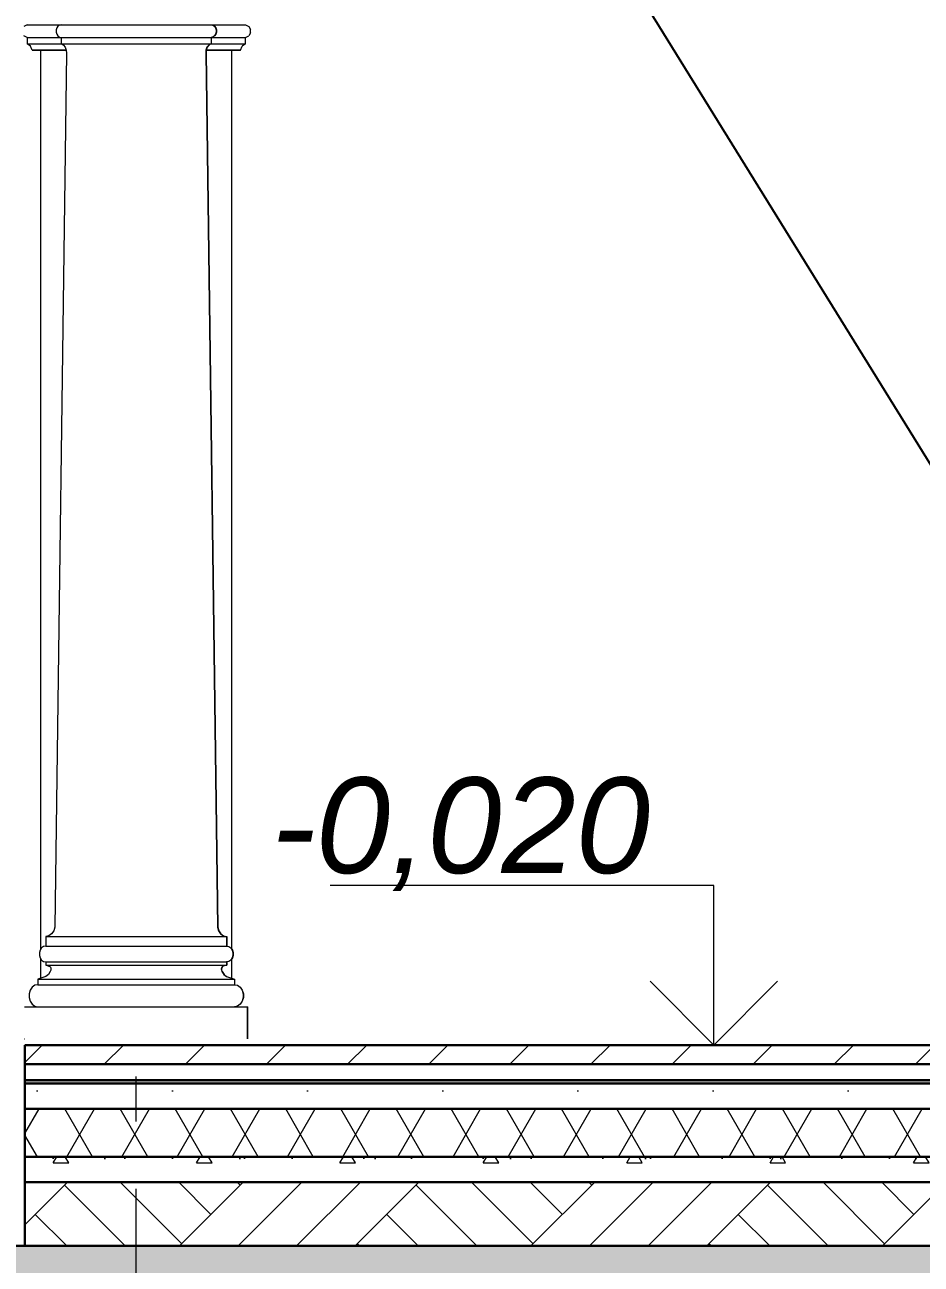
# Model space of a CAD drawing. Header units: millimetres. Extents: x -473555 to 885127, y 4787 to 453528.
# Drawn here: x 261594 to 264408, y 166546 to 170433 of the extents above; entities that cross this region are included whole.
import ezdxf
from ezdxf import colors
from ezdxf.entities.mleader import LeaderData, LeaderLine
from ezdxf.enums import TextEntityAlignment as Align
from ezdxf.math import Vec2, Vec3

# ---------------------------------------------------------------- set-up
doc = ezdxf.new("R2010")
doc.units = ezdxf.units.MM
doc.linetypes.add('Штрихпунктирная', pattern=[1093.611073, 529.166651, -211.666656, 141.111112, -211.666656])
for name, color, linetype, lineweight in [('2D - Общий_Ном._пера__2', 8, 'Continuous', 20), ('Интерьер- Перегородка_Ном._пера__93', 9, 'Continuous', 13), ('Конструктивный - Несущий_Ном._пера__93', 9, 'Continuous', 13), ('Механика_Ном._пера__93', 9, 'Continuous', 13), ('Размеры_Ном._пера__1', 7, 'Continuous', 30), ('Размеры_Ном._пера__100', 7, 'Continuous', 5), ('Размеры_Ном._пера__98', 7, 'Continuous', 18), ('Структуры стальные_Ном._пера__1', 7, 'Continuous', 30), ('Структуры стальные_Ном._пера__98', 7, 'Continuous', 18)]:
    doc.layers.add(name, color=color, linetype=linetype, lineweight=lineweight)
for name, color, linetype in [('ВК_text', 7, 'Continuous'), ('Размеры', 7, 'Continuous'), ('Структуры стальные', 7, 'Continuous')]:
    doc.layers.add(name, color=color, linetype=linetype)
for name, color, linetype, lineweight, plot in [('Перекрытия_Полы_Ном._пера__1', 7, 'Continuous', 30, False), ('Перекрытия_Полы_Ном._пера__10', 1, 'Continuous', 13, False), ('Перекрытия_Полы_Ном._пера__2', 8, 'Continuous', 20, False), ('Перекрытия_Полы_Ном._пера__91', 255, 'Continuous', 0, False)]:
    doc.layers.add(name, color=color, linetype=linetype, lineweight=lineweight, plot=plot)
doc.layers.add('Перекрытия_Полы_Ном._пера__45', color=7, linetype='Continuous', lineweight=20, true_color=0x00a4a4, plot=False)
doc.styles.add('ВК_текст_чертеж', font='isocpeur.ttf', dxfattribs={"width": 0.9, "oblique": 15})
doc.styles.add('СГЕНЕРИР_СТИЛЬ_1', font='ariali.ttf')
doc.styles.add('СГЕНЕРИР_СТИЛЬ_3', font='arial.ttf')
doc.dimstyles.new('СГЕНЕРИР_СТИЛЬ__16', dxfattribs={"dimtxt": 300, "dimasz": 171, "dimexe": 0.18, "dimexo": 600, "dimgap": 0.09, "dimtad": 1, "dimdec": 0, "dimzin": 0, "dimdsep": 46, "dimtxsty": 'СГЕНЕРИР_СТИЛЬ_1', "dimblk": 'ARROWHEAD_6', "dimblk1": 'ARROWHEAD_6', "dimblk2": 'ARROWHEAD_6', "dimcen": 0.09, "dimclrd": 7, "dimclre": 7, "dimclrt": 7, "dimazin": 0, "dimtfac": 1, "dimtdec": 4, "dimtmove": 0, "dimatfit": 3, "dimfxl": 1, "dimtolj": 1, "dimtzin": 0, "dimarcsym": 0})
doc.dimstyles.new('СГЕНЕРИР_СТИЛЬ__17', dxfattribs={"dimtxt": 300, "dimasz": 171, "dimexe": 0.18, "dimexo": 600, "dimgap": 0.09, "dimtad": 1, "dimdec": 0, "dimzin": 0, "dimdsep": 46, "dimtxsty": 'СГЕНЕРИР_СТИЛЬ_1', "dimblk": 'ARROWHEAD_6', "dimblk1": 'ARROWHEAD_6', "dimblk2": 'ARROWHEAD_6', "dimcen": 0.09, "dimclrd": 7, "dimclre": 7, "dimclrt": 7, "dimazin": 0, "dimtfac": 1, "dimtdec": 4, "dimtmove": 2, "dimatfit": 3, "dimfxl": 1, "dimtolj": 1, "dimtzin": 0, "dimarcsym": 0})
pattern_1 = [(0, (219157.9, 167253.1), (0, 779.423), [48.75, -401.25]), (0, (219382.9, 167642.85), (0, 779.423), [48.75, -401.25]), (60, (219157.9, 167253.1), (-675, 389.711), [48.75, -401.25]), (60, (219607.9, 167253.1), (-675, 389.711), [48.75, -401.25]), (120, (219206.6, 167253.1), (675, 389.711), [48.75, -401.25]), (120, (219656.6, 167253.1), (675, 389.711), [48.75, -401.25]), (0, (219157.86, 167328.14), (0, 150), [0, -150, 0, -225]), (45, (219232.86, 167328.14), (-106.066, 106.066), [0, -112.5, 0, -187.5])]

# ---------------------------------------------------------------- blocks, each defined once
blk = doc.blocks.new('Стандартный Маркер Сетки[166]', base_point=(42786.4, 0))
at = {"layer": 'Структуры стальные_Ном._пера__98', "linetype": 'Штрихпунктирная'}
blk.add_line((42786.4, -1000), (42786.4, 0), dxfattribs=at)
at = {"layer": 'Структуры стальные_Ном._пера__1', "style": 'СГЕНЕРИР_СТИЛЬ_3'}
blk.add_attdef('AC_MarkerText_1', text='', height=350, rotation=360, dxfattribs=at).set_placement((42786.4, -10480), align=Align.MIDDLE_CENTER)
blk = doc.blocks.new('ARROWHEAD_6')
at = {"color": 0, "linetype": 'Continuous', "lineweight": 0}
for p, q in [((-0.5, -0.5), (0.5, 0.5)), ((0, 0), (-1, 0))]:
    blk.add_line(p, q, dxfattribs=at)
blk = doc.blocks.new('*D82')
at = {"layer": 'Defpoints', "color": 0, "linetype": 'Continuous', "transparency": 16777216}
for p in [(261594.7, 167233.1), (265393.6, 167233.1), (266644.2, 166403.1)]:
    blk.add_point(p, dxfattribs=at)
at = {"layer": 'Размеры', "color": 7, "linetype": 'Continuous', "lineweight": -2, "transparency": 16777216}
for p, q in [((262194.7, 167233.1), (265393.7, 167233.1)), ((265393.6, 166574.1), (265393.6, 167062.1)), ((266044.2, 166403.1), (265393.4, 166403.1))]:
    blk.add_line(p, q, dxfattribs=at)
at = {"layer": 'Размеры', "color": 7, "linetype": 'Continuous', "lineweight": -2, "transparency": 16777216, "xscale": 171, "yscale": 171, "zscale": 171}
for p, rotation in [((265393.6, 167233.1), 90), ((265393.6, 166403.1), 270)]:
    blk.add_blockref('ARROWHEAD_6', p, dxfattribs=dict(at, rotation=rotation))
at = {"layer": 'Размеры', "color": 7, "linetype": 'Continuous', "transparency": 16777216, "insert": (265183.6, 166055.1), "char_height": 300, "attachment_point": 5, "rotation": 90, "style": 'СГЕНЕРИР_СТИЛЬ_1'}
blk.add_mtext('\\A1;830', dxfattribs=at)
blk = doc.blocks.new('*D83')
at = {"layer": 'Defpoints', "color": 0, "linetype": 'Continuous', "transparency": 16777216}
for p in [(264960.7, 167253.1), (266644.2, 167253.1), (261594.7, 167233.1)]:
    blk.add_point(p, dxfattribs=at)
at = {"layer": 'Размеры', "color": 7, "linetype": 'Continuous', "lineweight": -2, "transparency": 16777216}
for p, q in [((264960.7, 167424.1), (264960.7, 167595.1)), ((266044.2, 167253.1), (264960.5, 167253.1)), ((264960.7, 167233.1), (264960.7, 167253.1)), ((262194.7, 167233.1), (264960.9, 167233.1)), ((264960.7, 167062.1), (264960.7, 166891.1))]:
    blk.add_line(p, q, dxfattribs=at)
at = {"layer": 'Размеры', "color": 7, "linetype": 'Continuous', "lineweight": -2, "transparency": 16777216, "xscale": 171, "yscale": 171, "zscale": 171}
for p, rotation in [((264960.7, 167253.1), 270), ((264960.7, 167233.1), 90)]:
    blk.add_blockref('ARROWHEAD_6', p, dxfattribs=dict(at, rotation=rotation))
at = {"layer": 'Размеры', "color": 7, "linetype": 'Continuous', "transparency": 16777216, "insert": (265183.6, 167595.1), "char_height": 300, "attachment_point": 5, "rotation": 90, "style": 'СГЕНЕРИР_СТИЛЬ_1'}
blk.add_mtext('\\A1;20', dxfattribs=at)

msp = doc.modelspace()

# ---------------------------------------------------------------- hatches: boundary and pattern name
at = {"layer": '2D - Общий_Ном._пера__2', "linetype": 'Continuous', "lineweight": 0, "true_color": 0x9f9f9f}
msp.add_hatch(color=253, dxfattribs=at).paths.add_polyline_path([(266644.2, 166403.1), (232644.2, 166403.1), (232644.2, 166603.1), (266644.2, 166603.1)])
at = {"layer": 'Перекрытия_Полы_Ном._пера__10', "linetype": 'Continuous'}
h = msp.add_hatch(dxfattribs=at)
h.set_pattern_fill('КАМЕННЫЕ_БЛОКИ', color=256, style=0, pattern_type=2)
h.set_pattern_definition([(45, (219157.86, 167253.14), (-127.2792, 127.2792), [])])
h.paths.add_polyline_path([(266644.2, 167233.1), (261594.7, 167233.1), (261594.7, 167173.1), (266644.2, 167173.1)])
at = {"layer": 'Перекрытия_Полы_Ном._пера__2', "linetype": 'Continuous'}
msp.add_hatch(color=256, dxfattribs=at).paths.add_polyline_path([(266644.2, 167123.1), (261594.7, 167123.1), (261594.7, 167113.1), (266644.2, 167113.1)])
h = msp.add_hatch(dxfattribs=at)
h.set_pattern_fill('БЕТОН_ЛЁГКИЙ', color=256, style=0, pattern_type=2)
h.set_pattern_definition(pattern_1)
h.paths.add_polyline_path([(266644.2, 167113.1), (261594.7, 167113.1), (261594.7, 167033.1), (266644.2, 167033.1)])
h = msp.add_hatch(dxfattribs=at)
h.set_pattern_fill('БЕТОН_ЛЁГКИЙ', color=256, style=0, pattern_type=2)
h.set_pattern_definition(pattern_1)
h.paths.add_polyline_path([(266644.2, 166883.1), (261594.7, 166883.1), (261594.7, 166803.1), (266644.2, 166803.1)])
at = {"layer": 'Перекрытия_Полы_Ном._пера__45', "linetype": 'Continuous'}
h = msp.add_hatch(dxfattribs=at)
h.set_pattern_fill('ТЕПЛОИЗОЛЯЦИЯ', color=256, style=0, pattern_type=2)
h.set_pattern_definition([(60, (219157.86, 167253.14), (-129.9038, 75), []), (120, (219157.86, 167253.14), (129.9038, 75), [])])
h.paths.add_polyline_path([(266644.2, 167033.1), (261594.7, 167033.1), (261594.7, 166883.1), (266644.2, 166883.1)])
at = {"layer": 'Перекрытия_Полы_Ном._пера__91', "linetype": 'Continuous'}
h = msp.add_hatch(dxfattribs=at)
h.set_pattern_fill('ГРУНТ', color=256, style=0, pattern_type=2)
h.set_pattern_definition([(45, (219157.86, 167253.14), (-275.7716, 275.7716), []), (45, (219065.9, 167345.06), (-551.543, 551.543), []), (45, (218974, 167437), (-551.543, 551.543), []), (135, (218882.09, 167528.91), (91.92388, 91.92388), [390, -390])])
h.paths.add_polyline_path([(266644.2, 166803.1), (261594.7, 166803.1), (261594.7, 166603.1), (266644.2, 166603.1)])

# ---------------------------------------------------------------- linework, layer by layer
at = {"layer": 'Интерьер- Перегородка_Ном._пера__93', "linetype": 'Continuous'}
for p, q in [((261601.3, 170432.6), (261591.5, 170427.6)), ((261601.3, 170432.6), (261591.5, 170427.6)), ((261601.3, 170393), (261591.5, 170398)), ((261601.3, 170393), (261591.5, 170398)), ((261601.3, 170432.6), (261644.2, 170432.6)), ((261601.3, 170432.6), (261644.2, 170432.6)), ((261644.2, 170432.6), (261708.5, 170432.6)), ((261644.2, 170432.6), (261708.5, 170432.6)), ((262179.4, 170432.6), (262287.2, 170432.6)), ((262179.4, 170432.6), (262287.2, 170432.6)), ((262287.2, 170432.6), (262296.9, 170427.6)), ((262287.2, 170432.6), (262296.9, 170427.6)), ((262287.2, 170393), (262296.9, 170398)), ((262287.2, 170393), (262296.9, 170398)), ((262296.9, 170427.6), (262302.6, 170418.3)), ((262296.9, 170427.6), (262302.6, 170418.3)), ((262302.6, 170407.3), (262296.9, 170398)), ((262302.6, 170407.3), (262296.9, 170398)), ((262302.6, 170407.3), (262302.6, 170418.3)), ((262302.6, 170407.3), (262302.6, 170418.3)), ((261601.3, 170393), (261708.5, 170393)), ((261601.3, 170393), (261601.3, 170373.2)), ((261601.3, 170393), (261708.5, 170393)), ((261601.3, 170393), (261601.3, 170373.2)), ((261601.3, 170373.2), (261708.5, 170373.2)), ((261611.9, 170365.3), (261601.3, 170373.2)), ((261601.3, 170373.2), (261708.5, 170373.2)), ((261611.9, 170365.3), (261601.3, 170373.2)), ((261617.6, 170353.2), (261611.9, 170365.3)), ((261617.6, 170353.2), (261611.9, 170365.3)), ((262179.4, 170393), (262287.2, 170393)), ((262179.4, 170393), (262287.2, 170393)), ((262179.4, 170373.2), (262287.2, 170373.2)), ((262179.4, 170373.2), (262287.2, 170373.2)), ((262270.9, 170353.2), (262276.5, 170365.3)), ((262270.9, 170353.2), (262276.5, 170365.3)), ((262287.2, 170373.2), (262276.5, 170365.3)), ((262287.2, 170373.2), (262276.5, 170365.3)), ((262287.2, 170373.2), (262287.2, 170393)), ((262287.2, 170373.2), (262287.2, 170393)), ((261644.2, 170353.2), (261617.6, 170353.2)), ((261617.6, 170353.2), (261724.5, 170353.2)), ((261644.2, 170353.2), (261617.6, 170353.2)), ((261617.6, 170353.2), (261724.5, 170353.2)), ((261724.5, 170353.2), (261644.2, 170353.2)), ((261724.5, 170353.2), (261644.2, 170353.2)), ((262163.4, 170353.2), (262270.9, 170353.2)), ((262244.2, 170353.2), (262163.4, 170353.2)), ((262163.4, 170353.2), (262270.9, 170353.2)), ((262244.2, 170353.2), (262163.4, 170353.2)), ((262270.9, 170353.2), (262244.2, 170353.2)), ((262270.9, 170353.2), (262244.2, 170353.2))]:
    msp.add_line(p, q, dxfattribs=at)
at = {"layer": 'Конструктивный - Несущий_Ном._пера__93', "linetype": 'Continuous'}
for p, q in [((261644.2, 167533.9), (261644.2, 170353.2)), ((261644.2, 167533.9), (261644.2, 170353.2)), ((262244.2, 167533.1), (262244.2, 170353.2)), ((262244.2, 167533.1), (262244.2, 170353.2)), ((261644.2, 167442.5), (261644.2, 167503.3)), ((261644.2, 167442.5), (261644.2, 167503.3)), ((262244.2, 167442.3), (262244.2, 167504.2)), ((262244.2, 167442.3), (262244.2, 167504.2))]:
    msp.add_line(p, q, dxfattribs=at)
at = {"layer": 'Механика_Ном._пера__93', "linetype": 'Continuous'}
for p, q in [((261694.4, 170422.8), (261692.5, 170416.3)), ((261694.4, 170422.8), (261692.5, 170416.3)), ((261692.5, 170416.3), (261692.5, 170409.3)), ((261692.5, 170416.3), (261692.5, 170409.3)), ((261692.5, 170409.3), (261694.4, 170402.8)), ((261692.5, 170409.3), (261694.4, 170402.8)), ((261698.1, 170428.1), (261694.4, 170422.8)), ((261698.1, 170428.1), (261694.4, 170422.8)), ((261694.4, 170402.8), (261698.1, 170397.6)), ((261694.4, 170402.8), (261698.1, 170397.6)), ((261703, 170431.5), (261698.1, 170428.1)), ((261703, 170431.5), (261698.1, 170428.1)), ((261698.1, 170397.6), (261703, 170394.1)), ((261698.1, 170397.6), (261703, 170394.1)), ((261708.5, 170432.6), (261703, 170431.5)), ((261708.5, 170432.6), (261703, 170431.5)), ((261708.5, 170432.6), (261736.9, 170432.6)), ((261708.5, 170432.6), (261736.9, 170432.6)), ((261736.9, 170432.6), (261790.2, 170432.6)), ((261736.9, 170432.6), (261790.2, 170432.6)), ((261790.2, 170432.6), (261862, 170432.6)), ((261790.2, 170432.6), (261862, 170432.6)), ((261862, 170432.6), (261943.7, 170432.6)), ((261862, 170432.6), (261943.7, 170432.6)), ((261943.7, 170432.6), (262025.4, 170432.6)), ((261943.7, 170432.6), (262025.4, 170432.6)), ((262025.4, 170432.6), (262097.2, 170432.6)), ((262025.4, 170432.6), (262097.2, 170432.6)), ((262097.2, 170432.6), (262150.5, 170432.6)), ((262097.2, 170432.6), (262150.5, 170432.6)), ((262150.5, 170432.6), (262178.9, 170432.6)), ((262150.5, 170432.6), (262178.9, 170432.6)), ((262178.9, 170432.6), (262184.4, 170431.5)), ((262178.9, 170432.6), (262179.4, 170432.6)), ((262178.9, 170432.6), (262184.4, 170431.5)), ((262178.9, 170432.6), (262179.4, 170432.6)), ((262179.4, 170432.6), (262184.9, 170431.5)), ((262179.4, 170432.6), (262184.9, 170431.5)), ((262184.4, 170431.5), (262189.3, 170428.1)), ((262184.4, 170431.5), (262189.3, 170428.1)), ((262189.3, 170397.6), (262184.4, 170394.1)), ((262189.3, 170397.6), (262184.4, 170394.1)), ((262184.9, 170431.5), (262189.8, 170428.1)), ((262184.9, 170431.5), (262189.8, 170428.1)), ((262189.8, 170397.6), (262184.9, 170394.1)), ((262189.8, 170397.6), (262184.9, 170394.1)), ((262189.3, 170428.1), (262192.9, 170422.8)), ((262189.3, 170428.1), (262192.9, 170422.8)), ((262192.9, 170402.8), (262189.3, 170397.6)), ((262192.9, 170402.8), (262189.3, 170397.6)), ((262189.8, 170428.1), (262193.4, 170422.8)), ((262189.8, 170428.1), (262193.4, 170422.8)), ((262193.4, 170402.8), (262189.8, 170397.6)), ((262193.4, 170402.8), (262189.8, 170397.6)), ((262192.9, 170422.8), (262194.9, 170416.3)), ((262192.9, 170422.8), (262194.9, 170416.3)), ((262194.9, 170409.3), (262192.9, 170402.8)), ((262194.9, 170409.3), (262192.9, 170402.8)), ((262193.4, 170422.8), (262195.4, 170416.3)), ((262193.4, 170422.8), (262195.4, 170416.3)), ((262195.4, 170409.3), (262193.4, 170402.8)), ((262195.4, 170409.3), (262193.4, 170402.8)), ((262194.9, 170416.3), (262194.9, 170409.3)), ((262194.9, 170416.3), (262194.9, 170409.3)), ((262195.4, 170416.3), (262195.4, 170409.3)), ((262195.4, 170416.3), (262195.4, 170409.3)), ((261703, 170394.1), (261708.5, 170393)), ((261703, 170394.1), (261708.5, 170393)), ((261708.5, 170393), (261736.9, 170393)), ((261708.5, 170393), (261708.5, 170373.2)), ((261708.5, 170393), (261736.9, 170393)), ((261708.5, 170393), (261708.5, 170373.2)), ((261708.5, 170373.2), (261715.8, 170369.2)), ((261708.5, 170373.2), (261736.9, 170373.2)), ((261708.5, 170373.2), (261715.8, 170369.2)), ((261708.5, 170373.2), (261736.9, 170373.2)), ((261715.8, 170369.2), (261721.4, 170362.3)), ((261715.8, 170369.2), (261721.4, 170362.3)), ((261721.4, 170362.3), (261724.5, 170353.2)), ((261721.4, 170362.3), (261724.5, 170353.2)), ((261736.9, 170393), (261790.2, 170393)), ((261736.9, 170393), (261790.2, 170393)), ((261736.9, 170373.2), (261736.9, 170373.2)), ((261736.9, 170373.2), (261790.2, 170373.2)), ((261736.9, 170373.2), (261736.9, 170373.2)), ((261736.9, 170373.2), (261790.2, 170373.2)), ((261790.2, 170393), (261862, 170393)), ((261790.2, 170393), (261862, 170393)), ((261790.2, 170373.2), (261862, 170373.2)), ((261790.2, 170373.2), (261862, 170373.2)), ((261862, 170393), (261943.7, 170393)), ((261862, 170393), (261943.7, 170393)), ((261862, 170373.2), (261943.7, 170373.2)), ((261862, 170373.2), (261943.7, 170373.2)), ((261943.7, 170393), (262025.4, 170393)), ((261943.7, 170393), (262025.4, 170393)), ((261943.7, 170373.2), (262025.4, 170373.2)), ((261943.7, 170373.2), (262025.4, 170373.2)), ((262025.4, 170393), (262097.2, 170393)), ((262025.4, 170393), (262097.2, 170393)), ((262025.4, 170373.2), (262097.2, 170373.2)), ((262025.4, 170373.2), (262097.2, 170373.2)), ((262097.2, 170393), (262150.5, 170393)), ((262097.2, 170393), (262150.5, 170393)), ((262097.2, 170373.2), (262150.5, 170373.2)), ((262097.2, 170373.2), (262150.5, 170373.2)), ((262150.5, 170393), (262178.9, 170393)), ((262150.5, 170393), (262178.9, 170393)), ((262150.5, 170373.2), (262150.5, 170373.2)), ((262150.5, 170373.2), (262178.9, 170373.2)), ((262150.5, 170373.2), (262150.5, 170373.2)), ((262150.5, 170373.2), (262178.9, 170373.2)), ((262166, 170362.3), (262162.9, 170353.2)), ((262166, 170362.3), (262162.9, 170353.2)), ((262166.5, 170362.3), (262163.4, 170353.2)), ((262166.5, 170362.3), (262163.4, 170353.2)), ((262171.6, 170369.2), (262166, 170362.3)), ((262171.6, 170369.2), (262166, 170362.3)), ((262172.1, 170369.2), (262166.5, 170362.3)), ((262172.1, 170369.2), (262166.5, 170362.3)), ((262178.9, 170373.2), (262171.6, 170369.2)), ((262178.9, 170373.2), (262171.6, 170369.2)), ((262179.4, 170373.2), (262172.1, 170369.2)), ((262179.4, 170373.2), (262172.1, 170369.2)), ((262184.4, 170394.1), (262178.9, 170393)), ((262184.4, 170394.1), (262178.9, 170393)), ((262178.9, 170393), (262178.9, 170373.2)), ((262178.9, 170393), (262179.4, 170393)), ((262178.9, 170393), (262178.9, 170373.2)), ((262178.9, 170393), (262179.4, 170393)), ((262178.9, 170373.2), (262179.4, 170373.2)), ((262178.9, 170373.2), (262179.4, 170373.2)), ((262184.9, 170394.1), (262179.4, 170393)), ((262184.9, 170394.1), (262179.4, 170393)), ((262179.4, 170393), (262179.4, 170373.2)), ((262179.4, 170393), (262179.4, 170373.2)), ((261724.7, 170343.4), (261688.2, 167602.9)), ((261724.7, 170343.4), (261688.2, 167602.9)), ((261724.5, 170353.2), (261724.7, 170343.4)), ((261724.5, 170353.2), (261724.7, 170343.4)), ((262162.9, 170353.2), (262162.7, 170343.4)), ((262162.9, 170353.2), (262162.7, 170343.4)), ((262162.7, 170343.4), (262199.2, 167602.9)), ((262162.7, 170343.4), (262199.2, 167602.9)), ((262163.4, 170353.2), (262163.2, 170343.4)), ((262163.4, 170353.2), (262163.2, 170343.4)), ((262163.2, 170343.4), (262199.7, 167602.9)), ((262163.2, 170343.4), (262199.7, 167602.9)), ((261688.2, 167602.9), (261684.9, 167591.2)), ((261688.2, 167602.9), (261684.9, 167591.2)), ((262199.2, 167602.9), (262202.5, 167591.2)), ((262199.2, 167602.9), (262202.5, 167591.2)), ((262199.7, 167602.9), (262203, 167591.2)), ((262199.7, 167602.9), (262203, 167591.2)), ((261669.8, 167575.3), (261659.8, 167573.1)), ((261669.8, 167575.3), (261659.8, 167573.1)), ((261659.8, 167573.1), (261694.1, 167573.1)), ((261659.8, 167573.1), (261659.8, 167543.4)), ((261659.8, 167573.1), (261694.1, 167573.1)), ((261659.8, 167573.1), (261659.8, 167543.4)), ((261678.5, 167581.6), (261669.8, 167575.3)), ((261678.5, 167581.6), (261669.8, 167575.3)), ((261684.9, 167591.2), (261678.5, 167581.6)), ((261684.9, 167591.2), (261678.5, 167581.6)), ((261694.1, 167573.1), (261758.4, 167573.1)), ((261694.1, 167573.1), (261758.4, 167573.1)), ((261758.4, 167573.1), (261845.1, 167573.1)), ((261758.4, 167573.1), (261845.1, 167573.1)), ((261845.1, 167573.1), (261943.7, 167573.1)), ((261845.1, 167573.1), (261943.7, 167573.1)), ((261943.7, 167573.1), (262042.3, 167573.1)), ((261943.7, 167573.1), (262042.3, 167573.1)), ((262042.3, 167573.1), (262129, 167573.1)), ((262042.3, 167573.1), (262129, 167573.1)), ((262129, 167573.1), (262193.3, 167573.1)), ((262129, 167573.1), (262193.3, 167573.1)), ((262193.3, 167573.1), (262227.5, 167573.1)), ((262193.3, 167573.1), (262227.5, 167573.1)), ((262202.5, 167591.2), (262208.9, 167581.6)), ((262202.5, 167591.2), (262208.9, 167581.6)), ((262203, 167591.2), (262209.4, 167581.6)), ((262203, 167591.2), (262209.4, 167581.6)), ((262208.9, 167581.6), (262217.6, 167575.3)), ((262208.9, 167581.6), (262217.6, 167575.3)), ((262209.4, 167581.6), (262218.1, 167575.3)), ((262209.4, 167581.6), (262218.1, 167575.3)), ((262217.6, 167575.3), (262227.5, 167573.1)), ((262217.6, 167575.3), (262227.5, 167573.1)), ((262218.1, 167575.3), (262228, 167573.1)), ((262218.1, 167575.3), (262228, 167573.1)), ((262227.5, 167573.1), (262227.5, 167543.4)), ((262227.5, 167573.1), (262228, 167573.1)), ((262227.5, 167573.1), (262227.5, 167543.4)), ((262227.5, 167573.1), (262228, 167573.1)), ((262228, 167573.1), (262228, 167543.4)), ((262228, 167573.1), (262228, 167543.4)), ((261642.3, 167531.1), (261639.9, 167523)), ((261642.3, 167531.1), (261639.9, 167523)), ((261639.9, 167523), (261639.9, 167514.3)), ((261639.9, 167523), (261639.9, 167514.3)), ((261646.8, 167537.7), (261642.3, 167531.1)), ((261646.8, 167537.7), (261642.3, 167531.1)), ((261652.9, 167542), (261646.8, 167537.7)), ((261652.9, 167542), (261646.8, 167537.7)), ((261659.8, 167543.4), (261652.9, 167542)), ((261659.8, 167543.4), (261652.9, 167542)), ((261659.8, 167543.4), (261694.1, 167543.4)), ((261659.8, 167543.4), (261694.1, 167543.4)), ((261694.1, 167543.4), (261758.4, 167543.4)), ((261694.1, 167543.4), (261758.4, 167543.4)), ((261758.4, 167543.4), (261845.1, 167543.4)), ((261758.4, 167543.4), (261845.1, 167543.4)), ((261845.1, 167543.4), (261943.7, 167543.4)), ((261845.1, 167543.4), (261943.7, 167543.4)), ((261943.7, 167543.4), (262042.3, 167543.4)), ((261943.7, 167543.4), (262042.3, 167543.4)), ((262042.3, 167543.4), (262129, 167543.4)), ((262042.3, 167543.4), (262129, 167543.4)), ((262129, 167543.4), (262193.3, 167543.4)), ((262129, 167543.4), (262193.3, 167543.4)), ((262193.3, 167543.4), (262227.5, 167543.4)), ((262193.3, 167543.4), (262227.5, 167543.4)), ((262227.5, 167543.4), (262234.5, 167542)), ((262227.5, 167543.4), (262228, 167543.4)), ((262227.5, 167543.4), (262234.5, 167542)), ((262227.5, 167543.4), (262228, 167543.4)), ((262228, 167543.4), (262235, 167542)), ((262228, 167543.4), (262235, 167542)), ((262234.5, 167542), (262240.6, 167537.7)), ((262234.5, 167542), (262240.6, 167537.7)), ((262235, 167542), (262241.1, 167537.7)), ((262235, 167542), (262241.1, 167537.7)), ((262240.6, 167537.7), (262245.1, 167531.1)), ((262240.6, 167537.7), (262245.1, 167531.1)), ((262241.1, 167537.7), (262245.6, 167531.1)), ((262241.1, 167537.7), (262245.6, 167531.1)), ((262245.1, 167531.1), (262247.5, 167523)), ((262245.1, 167531.1), (262247.5, 167523)), ((262245.6, 167531.1), (262248, 167523)), ((262245.6, 167531.1), (262248, 167523)), ((262247.5, 167523), (262247.5, 167514.3)), ((262247.5, 167523), (262247.5, 167514.3)), ((262248, 167523), (262248, 167514.3)), ((262248, 167523), (262248, 167514.3)), ((261639.9, 167514.3), (261642.3, 167506.2)), ((261639.9, 167514.3), (261642.3, 167506.2)), ((261642.3, 167506.2), (261646.8, 167499.6)), ((261642.3, 167506.2), (261646.8, 167499.6)), ((261646.8, 167499.6), (261652.9, 167495.3)), ((261646.8, 167499.6), (261652.9, 167495.3)), ((261652.9, 167495.3), (261659.8, 167493.9)), ((261652.9, 167495.3), (261659.8, 167493.9)), ((261659.8, 167493.8), (261694.1, 167493.8)), ((261659.8, 167493.8), (261659.8, 167483.9)), ((261659.8, 167493.8), (261694.1, 167493.8)), ((261659.8, 167493.8), (261659.8, 167483.9)), ((261659.8, 167483.9), (261694.1, 167483.9)), ((261659.8, 167483.9), (261665, 167482.9)), ((261659.8, 167483.9), (261694.1, 167483.9)), ((261659.8, 167483.9), (261665, 167482.9)), ((261665, 167482.9), (261672.9, 167479.1)), ((261665, 167482.9), (261672.9, 167479.1)), ((261694.1, 167493.8), (261758.4, 167493.8)), ((261694.1, 167493.8), (261758.4, 167493.8)), ((261694.1, 167483.9), (261758.4, 167483.9)), ((261694.1, 167483.9), (261758.4, 167483.9)), ((261758.4, 167493.8), (261845.1, 167493.8)), ((261758.4, 167493.8), (261845.1, 167493.8)), ((261758.4, 167483.9), (261845.1, 167483.9)), ((261758.4, 167483.9), (261845.1, 167483.9)), ((261845.1, 167493.8), (261943.7, 167493.8)), ((261845.1, 167493.8), (261943.7, 167493.8)), ((261845.1, 167483.9), (261943.7, 167483.9)), ((261845.1, 167483.9), (261943.7, 167483.9)), ((261943.7, 167493.8), (262042.3, 167493.8)), ((261943.7, 167493.8), (262042.3, 167493.8)), ((261943.7, 167483.9), (262042.3, 167483.9)), ((261943.7, 167483.9), (262042.3, 167483.9)), ((262042.3, 167493.8), (262129, 167493.8)), ((262042.3, 167493.8), (262129, 167493.8)), ((262042.3, 167483.9), (262129, 167483.9)), ((262042.3, 167483.9), (262129, 167483.9)), ((262129, 167493.8), (262193.3, 167493.8)), ((262129, 167493.8), (262193.3, 167493.8)), ((262129, 167483.9), (262193.3, 167483.9)), ((262129, 167483.9), (262193.3, 167483.9)), ((262193.3, 167493.8), (262227.5, 167493.8)), ((262193.3, 167493.8), (262227.5, 167493.8)), ((262193.3, 167483.9), (262227.5, 167483.9)), ((262193.3, 167483.9), (262227.5, 167483.9)), ((262222.4, 167482.9), (262214.5, 167479.1)), ((262222.4, 167482.9), (262214.5, 167479.1)), ((262222.9, 167482.9), (262215, 167479.1)), ((262222.9, 167482.9), (262215, 167479.1)), ((262227.5, 167483.9), (262222.4, 167482.9)), ((262227.5, 167483.9), (262222.4, 167482.9)), ((262228, 167483.9), (262222.9, 167482.9)), ((262228, 167483.9), (262222.9, 167482.9)), ((262234.5, 167495.3), (262227.5, 167493.9)), ((262234.5, 167495.3), (262227.5, 167493.9)), ((262227.5, 167493.8), (262227.5, 167483.9)), ((262227.5, 167493.8), (262228, 167493.8)), ((262227.5, 167493.8), (262227.5, 167483.9)), ((262227.5, 167493.8), (262228, 167493.8)), ((262227.5, 167483.9), (262228, 167483.9)), ((262227.5, 167483.9), (262228, 167483.9)), ((262235, 167495.3), (262228, 167493.9)), ((262235, 167495.3), (262228, 167493.9)), ((262228, 167493.8), (262228, 167483.9)), ((262228, 167493.8), (262228, 167483.9)), ((262240.6, 167499.6), (262234.5, 167495.3)), ((262240.6, 167499.6), (262234.5, 167495.3)), ((262241.1, 167499.6), (262235, 167495.3)), ((262241.1, 167499.6), (262235, 167495.3)), ((262245.1, 167506.2), (262240.6, 167499.6)), ((262245.1, 167506.2), (262240.6, 167499.6)), ((262245.6, 167506.2), (262241.1, 167499.6)), ((262245.6, 167506.2), (262241.1, 167499.6)), ((262247.5, 167514.3), (262245.1, 167506.2)), ((262247.5, 167514.3), (262245.1, 167506.2)), ((262248, 167514.3), (262245.6, 167506.2)), ((262248, 167514.3), (262245.6, 167506.2)), ((261660.3, 167448.3), (261635.5, 167439.3)), ((261660.3, 167448.3), (261635.5, 167439.3)), ((261668.4, 167454.8), (261660.3, 167448.3)), ((261668.4, 167454.8), (261660.3, 167448.3)), ((261674.4, 167464.1), (261668.4, 167454.8)), ((261674.4, 167464.1), (261668.4, 167454.8)), ((261672.9, 167479.1), (261674.7, 167477.1)), ((261672.9, 167479.1), (261674.7, 167477.1)), ((261675.8, 167467.7), (261674.4, 167464.1)), ((261675.8, 167467.7), (261674.4, 167464.1)), ((261674.7, 167477.1), (261675.9, 167474.4)), ((261674.7, 167477.1), (261675.9, 167474.4)), ((261676.3, 167471.5), (261675.8, 167467.7)), ((261676.3, 167471.5), (261675.8, 167467.7)), ((261675.9, 167474.4), (261676.3, 167471.5)), ((261675.9, 167474.4), (261676.3, 167471.5)), ((262211.5, 167474.4), (262211, 167471.5)), ((262211.5, 167474.4), (262211, 167471.5)), ((262211, 167471.5), (262211.6, 167467.7)), ((262211, 167471.5), (262211.6, 167467.7)), ((262212.7, 167477.1), (262211.5, 167474.4)), ((262212.7, 167477.1), (262211.5, 167474.4)), ((262212, 167474.4), (262211.5, 167471.5)), ((262212, 167474.4), (262211.5, 167471.5)), ((262211.5, 167471.5), (262212.1, 167467.7)), ((262211.5, 167471.5), (262212.1, 167467.7)), ((262211.6, 167467.7), (262212.9, 167464.1)), ((262211.6, 167467.7), (262212.9, 167464.1)), ((262213.2, 167477.1), (262212, 167474.4)), ((262213.2, 167477.1), (262212, 167474.4)), ((262212.1, 167467.7), (262213.4, 167464.1)), ((262212.1, 167467.7), (262213.4, 167464.1)), ((262214.5, 167479.1), (262212.7, 167477.1)), ((262214.5, 167479.1), (262212.7, 167477.1)), ((262212.9, 167464.1), (262219, 167454.8)), ((262212.9, 167464.1), (262219, 167454.8)), ((262215, 167479.1), (262213.2, 167477.1)), ((262215, 167479.1), (262213.2, 167477.1)), ((262213.4, 167464.1), (262219.5, 167454.8)), ((262213.4, 167464.1), (262219.5, 167454.8)), ((262219, 167454.8), (262227.1, 167448.3)), ((262219, 167454.8), (262227.1, 167448.3)), ((262219.5, 167454.8), (262227.6, 167448.3)), ((262219.5, 167454.8), (262227.6, 167448.3)), ((262227.1, 167448.3), (262251.9, 167439.3)), ((262227.1, 167448.3), (262251.9, 167439.3)), ((262227.6, 167448.3), (262252.4, 167439.3)), ((262227.6, 167448.3), (262252.4, 167439.3)), ((261610.9, 167405.3), (261607.5, 167393.9)), ((261610.9, 167405.3), (261607.5, 167393.9)), ((261617.3, 167414.5), (261610.9, 167405.3)), ((261617.3, 167414.5), (261610.9, 167405.3)), ((261625.8, 167420.5), (261617.3, 167414.5)), ((261625.8, 167420.5), (261617.3, 167414.5)), ((261635.5, 167422.5), (261625.8, 167420.5)), ((261635.5, 167422.5), (261625.8, 167420.5)), ((261635.5, 167439.3), (261672.7, 167439.3)), ((261635.5, 167439.3), (261635.5, 167422.5)), ((261635.5, 167439.3), (261672.7, 167439.3)), ((261635.5, 167439.3), (261635.5, 167422.5)), ((261635.5, 167422.5), (261672.7, 167422.5)), ((261635.5, 167422.5), (261672.7, 167422.5)), ((261672.7, 167439.3), (261742.5, 167439.3)), ((261672.7, 167439.3), (261742.5, 167439.3)), ((261672.7, 167422.5), (261742.5, 167422.5)), ((261672.7, 167422.5), (261742.5, 167422.5)), ((261742.5, 167439.3), (261836.7, 167439.3)), ((261742.5, 167439.3), (261836.7, 167439.3)), ((261742.5, 167422.5), (261836.7, 167422.5)), ((261742.5, 167422.5), (261836.7, 167422.5)), ((261836.7, 167439.3), (261943.7, 167439.3)), ((261836.7, 167439.3), (261943.7, 167439.3)), ((261836.7, 167422.5), (261943.7, 167422.5)), ((261836.7, 167422.5), (261943.7, 167422.5)), ((261943.7, 167439.3), (262050.7, 167439.3)), ((261943.7, 167439.3), (262050.7, 167439.3)), ((261943.7, 167422.5), (262050.7, 167422.5)), ((261943.7, 167422.5), (262050.7, 167422.5)), ((262050.7, 167439.3), (262144.8, 167439.3)), ((262050.7, 167439.3), (262144.8, 167439.3)), ((262050.7, 167422.5), (262144.8, 167422.5)), ((262050.7, 167422.5), (262144.8, 167422.5)), ((262144.8, 167439.3), (262214.7, 167439.3)), ((262144.8, 167439.3), (262214.7, 167439.3)), ((262144.8, 167422.5), (262214.7, 167422.5)), ((262144.8, 167422.5), (262214.7, 167422.5)), ((262214.7, 167439.3), (262251.9, 167439.3)), ((262214.7, 167439.3), (262251.9, 167439.3)), ((262214.7, 167422.5), (262251.9, 167422.5)), ((262214.7, 167422.5), (262251.9, 167422.5)), ((262251.9, 167439.3), (262251.9, 167422.5)), ((262251.9, 167439.3), (262252.4, 167439.3)), ((262251.9, 167439.3), (262251.9, 167422.5)), ((262251.9, 167439.3), (262252.4, 167439.3)), ((262251.9, 167422.5), (262261.6, 167420.5)), ((262251.9, 167422.5), (262252.4, 167422.5)), ((262251.9, 167422.5), (262261.6, 167420.5)), ((262251.9, 167422.5), (262252.4, 167422.5)), ((262252.4, 167439.3), (262252.4, 167422.5)), ((262252.4, 167439.3), (262252.4, 167422.5)), ((262252.4, 167422.5), (262262.1, 167420.5)), ((262252.4, 167422.5), (262262.1, 167420.5)), ((262261.6, 167420.5), (262270.1, 167414.5)), ((262261.6, 167420.5), (262270.1, 167414.5)), ((262262.1, 167420.5), (262270.6, 167414.5)), ((262262.1, 167420.5), (262270.6, 167414.5)), ((262270.1, 167414.5), (262276.4, 167405.3)), ((262270.1, 167414.5), (262276.4, 167405.3)), ((262270.6, 167414.5), (262276.9, 167405.3)), ((262270.6, 167414.5), (262276.9, 167405.3)), ((262276.4, 167405.3), (262279.8, 167393.9)), ((262276.4, 167405.3), (262279.8, 167393.9)), ((262276.9, 167405.3), (262280.3, 167393.9)), ((262276.9, 167405.3), (262280.3, 167393.9)), ((261607.5, 167393.9), (261607.5, 167381.8)), ((261607.5, 167393.9), (261607.5, 167381.8)), ((261607.5, 167381.8), (261610.9, 167370.4)), ((261607.5, 167381.8), (261610.9, 167370.4)), ((261610.9, 167370.4), (261617.3, 167361.1)), ((261610.9, 167370.4), (261617.3, 167361.1)), ((262276.4, 167370.4), (262270.1, 167361.1)), ((262276.4, 167370.4), (262270.1, 167361.1)), ((262276.9, 167370.4), (262270.6, 167361.1)), ((262276.9, 167370.4), (262270.6, 167361.1)), ((262279.8, 167381.8), (262276.4, 167370.4)), ((262279.8, 167381.8), (262276.4, 167370.4)), ((262280.3, 167381.8), (262276.9, 167370.4)), ((262280.3, 167381.8), (262276.9, 167370.4)), ((262279.8, 167393.9), (262279.8, 167381.8)), ((262279.8, 167393.9), (262279.8, 167381.8)), ((262280.3, 167393.9), (262280.3, 167381.8)), ((262280.3, 167393.9), (262280.3, 167381.8)), ((261593.7, 167353.1), (262293.7, 167353.1)), ((261593.7, 167353.1), (262293.7, 167353.1)), ((261617.3, 167361.1), (261625.8, 167355.1)), ((261617.3, 167361.1), (261625.8, 167355.1)), ((261625.8, 167355.1), (261635.5, 167353.1)), ((261625.8, 167355.1), (261635.5, 167353.1)), ((262261.6, 167355.1), (262251.9, 167353.1)), ((262261.6, 167355.1), (262251.9, 167353.1)), ((262262.1, 167355.1), (262252.4, 167353.1)), ((262262.1, 167355.1), (262252.4, 167353.1)), ((262270.1, 167361.1), (262261.6, 167355.1)), ((262270.1, 167361.1), (262261.6, 167355.1)), ((262270.6, 167361.1), (262262.1, 167355.1)), ((262270.6, 167361.1), (262262.1, 167355.1)), ((262293.7, 167253.1), (262293.7, 167353.1)), ((262293.7, 167353.1), (262294.2, 167353.1)), ((262293.7, 167253.1), (262293.7, 167353.1)), ((262293.7, 167353.1), (262294.2, 167353.1)), ((262294.2, 167253.1), (262294.2, 167353.1)), ((262294.2, 167253.1), (262294.2, 167353.1)), ((261593.7, 167253.1), (261594.7, 167253.1)), ((261593.7, 167253.1), (261594.7, 167253.1))]:
    msp.add_line(p, q, dxfattribs=at)
at = {"layer": 'Перекрытия_Полы_Ном._пера__1', "linetype": 'Continuous'}
for p, q in [((261594.7, 167233.1), (266644.2, 167233.1)), ((261594.7, 167173.1), (261594.7, 167233.1)), ((261594.7, 167173.1), (266644.2, 167173.1)), ((261594.7, 167173.1), (266644.2, 167173.1)), ((261594.7, 167123.1), (261594.7, 167173.1)), ((261594.7, 167123.1), (266644.2, 167123.1)), ((261594.7, 167123.1), (266644.2, 167123.1)), ((261594.7, 167113.1), (261594.7, 167123.1)), ((261594.7, 167113.1), (266644.2, 167113.1)), ((261594.7, 167033.1), (261594.7, 167113.1)), ((261594.7, 167113.1), (266644.2, 167113.1)), ((261594.7, 167033.1), (266644.2, 167033.1)), ((261594.7, 167033.1), (266644.2, 167033.1)), ((261594.7, 166883.1), (261594.7, 167033.1)), ((261594.7, 166883.1), (266644.2, 166883.1)), ((261594.7, 166803.1), (261594.7, 166883.1)), ((261594.7, 166883.1), (266644.2, 166883.1)), ((261594.7, 166803.1), (266644.2, 166803.1)), ((261594.7, 166803.1), (266644.2, 166803.1)), ((261594.7, 166603.1), (261594.7, 166803.1)), ((232644.2, 166603.1), (266644.2, 166603.1)), ((261594.7, 166603.1), (266644.2, 166603.1)), ((261594.7, 166603.1), (266644.2, 166603.1))]:
    msp.add_line(p, q, dxfattribs=at)
at = {"layer": 'Размеры_Ном._пера__1', "linetype": 'Continuous'}
for q in [(263606.6, 167233.1), (264356.6, 167233.1)]:
    msp.add_line((263756.6, 167233.1), q, dxfattribs=at)
at = {"layer": 'Размеры_Ном._пера__98', "linetype": 'Continuous'}
for p, q in [((263756.6, 167733.1), (262553, 167733.1)), ((263756.6, 167233.1), (263756.6, 167733.1)), ((263556.6, 167433.1), (263756.6, 167233.1)), ((263756.6, 167233.1), (263956.6, 167433.1))]:
    msp.add_line(p, q, dxfattribs=at)

# ---------------------------------------------------------------- block references
at = {"layer": 'Структуры стальные', "color": 8, "linetype": 'Continuous', "lineweight": 20}
msp.add_blockref('Стандартный Маркер Сетки[166]', (261944.2, 167253.1), dxfattribs=at)

# ---------------------------------------------------------------- texts
at = {"layer": 'Размеры_Ном._пера__100', "linetype": 'Continuous', "insert": (263556.6, 167716.7), "char_height": 300, "attachment_point": 9, "style": 'СГЕНЕРИР_СТИЛЬ_1'}
msp.add_mtext('\\A1;{\\fArial|b0|i1|c204|p38;-0,020}', dxfattribs=at)

# ---------------------------------------------------------------- dimensions: what is measured, and where the dimension line sits
at = {"layer": 'Размеры', "linetype": 'Continuous'}
for base, p1, p2, dimstyle, picture, middle in [((264960.7, 167253.1), (261594.7, 167233.1), (266644.2, 167253.1), 'СГЕНЕРИР_СТИЛЬ__16', '*D83', (265183.6, 167595.1)), ((265393.6, 167233.1), (266644.2, 166403.1), (261594.7, 167233.1), 'СГЕНЕРИР_СТИЛЬ__17', '*D82', (265183.6, 166055.1))]:
    dim = msp.add_linear_dim(base=base, p1=p1, p2=p2, angle=90, dimstyle=dimstyle, dxfattribs=at)
    dim.commit()
    dim.dimension.update_dxf_attribs({"geometry": picture, "text_midpoint": middle, "dimtype": 160, "text_rotation": 90})

# ---------------------------------------------------------------- leaders
at = {"layer": 'ВК_text'}
ml = msp.add_multileader_mtext('Standard', dxfattribs=at)
ml.set_content('Фальшстена', color=256, style='ВК_текст_чертеж')
ml.set_leader_properties()
ml.build(insert=Vec2(0, 0))
ml.multileader.update_dxf_attribs({"arrow_head_size": 400, "scale": 100})
ctx = ml.context
ctx.base_point, ctx.scale, ctx.char_height, ctx.arrow_head_size, ctx.landing_gap_size, ctx.plane_origin = Vec3(259043.5, 171233.2), 100, 400, 400, 200, Vec3(261991.3, 165042.1)
ctx.text_align_type = 2
notes = []
notes.append((ctx, [(1, (1, 1, 0), (263086.7, 171233.2), (-1, 0), 800, [(3, [(266535, 165665.2)], 0, [])])]))
ctx.mtext.insert, ctx.mtext.alignment, ctx.mtext.flow_direction = Vec3(262086.7, 171433.2), 3, 5
for ctx, leaders in notes:
    for number, flags, end, landing, length, lines in leaders:
        leader = LeaderData()
        leader.index, (leader.has_last_leader_line, leader.has_dogleg_vector, leader.attachment_direction) = number, flags
        leader.last_leader_point, leader.dogleg_vector, leader.dogleg_length = Vec3(end), Vec3(landing), length
        for number, points, colour, breaks in lines:
            line = LeaderLine()
            line.index, line.vertices, line.color, line.breaks = number, Vec3.list(points), colors.encode_raw_color(colour), breaks
            leader.lines.append(line)
        ctx.leaders.append(leader)

doc.saveas('drawing.dxf')
